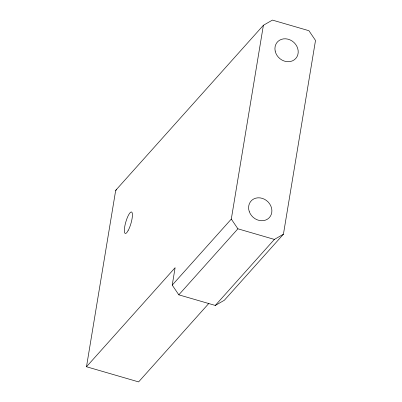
<?xml version="1.0" encoding="UTF-8"?>
<svg xmlns="http://www.w3.org/2000/svg" width="402" height="402" viewBox="0 0 402 402"><rect width="100%" height="100%" fill="white"/><g stroke="black" fill="none" stroke-linecap="round" stroke-linejoin="round"><path stroke-width="0.6" d="M86.49 366.75L115.696 190.337L263.39 25.281L272.44 20.1L308.922 30.708L315.51 40.436L283.425 234.235L224.346 300.259L215.296 305.44L178.815 294.832L172.232 285.103L175.111 267.712L86.49 366.75L138.61 381.9L208.834 303.42M172.232 285.103L231.306 219.08L263.39 25.281M178.815 294.832L237.894 228.808L274.375 239.416L283.425 234.235M215.296 305.44L274.375 239.416M115.696 190.337L116.761 189.729M231.306 219.08L237.894 228.808M128.032 230.783A11.181 2.673 -73.8 0 0 132.057 212.522A11.181 2.673 -73.8 0 0 125.082 224.874A11.181 2.673 -73.8 0 0 128.032 230.783M275.179 51.064A12.341 10.723 41.8 0 0 294.375 59.752A12.341 10.723 41.8 0 0 290.159 39.934A12.341 10.723 41.8 0 0 275.179 51.064M249.285 211.618A12.341 10.723 41.8 0 0 269.144 217.814A12.341 10.723 41.8 0 0 262.305 198.367A12.341 10.723 41.8 0 0 249.285 211.618"/></g></svg>
